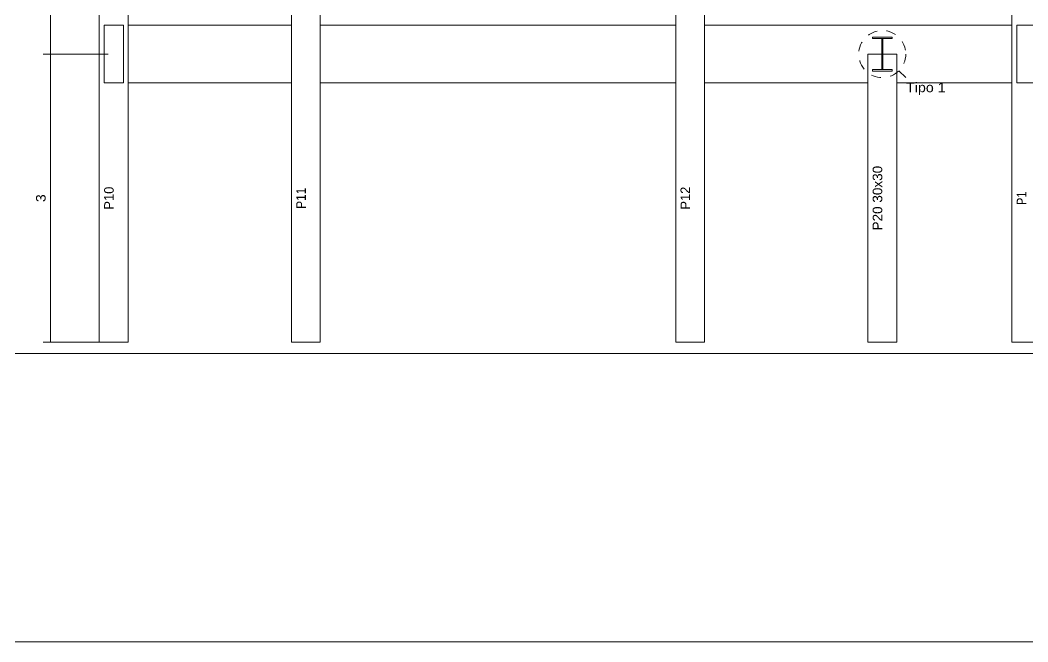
# Model space of a CAD drawing. Header units: millimetres. Extents: x 0 to 123, y 0 to 42.
# Drawn here: x 5.92 to 16.41, y 0 to 6.47 of the extents above; entities that cross this region are included whole.
import ezdxf
from ezdxf.enums import TextEntityAlignment as Align

# ---------------------------------------------------------------- set-up
doc = ezdxf.new("R2010")
doc.units = ezdxf.units.MM
doc.linetypes.add('CYPE_PUNTO', pattern=[0.075, 0, -0.075])
for name, color, linetype, lineweight in [('BARRAS_DE_ACO', 7, 'Continuous', 0), ('BARRAS_DE_CONCRETO', 7, 'Continuous', 0), ('COTAS', 13, 'Continuous', 0), ('MARCA_DE_LIGACAO_NO_DESENHO', 7, 'CYPE_PUNTO', 0), ('QUAD_BORDA', 1, 'Continuous', 20), ('QUAD_LIMITES', 2, 'Continuous', 0), ('REFERENCIA_DAS_BARRAS', 2, 'Continuous', 0), ('TEXTO_DO_TIPO_DE_LIGACAO', 7, 'Continuous', 0)]:
    doc.layers.add(name, color=color, linetype=linetype, lineweight=lineweight)
doc.styles.add('CYPETXT', font='arial.ttf', dxfattribs={"height": 0.2})

msp = doc.modelspace()

# ---------------------------------------------------------------- linework, layer by layer
at = {"layer": 'BARRAS_DE_ACO'}
for p, q in [((14.78954, 6.27824), (14.78954, 6.29504)), ((14.99454, 6.29504), (14.99454, 6.27824)), ((14.99454, 6.27824), (14.78954, 6.27824)), ((14.78954, 6.27824), (14.88734, 6.27824)), ((14.88734, 6.27824), (14.89674, 6.27824)), ((14.88734, 5.95784), (14.88734, 6.27824)), ((14.89674, 6.27824), (14.89674, 5.95784)), ((14.89674, 5.9588), (14.89674, 6.11804)), ((14.78954, 5.94104), (14.78954, 5.95784)), ((14.78954, 5.95784), (14.99454, 5.95784)), ((14.99454, 5.94104), (14.78954, 5.94104)), ((14.78954, 5.94104), (14.99393, 5.94104)), ((14.79015, 5.95784), (14.88734, 5.95784)), ((14.89674, 5.95784), (14.88734, 5.95784)), ((14.99454, 5.95784), (14.99454, 5.94104))]:
    msp.add_line(p, q, dxfattribs=at)
for points in [[(14.78954, 6.27824), (14.99454, 6.27824), (14.99454, 6.29504), (14.78954, 6.29504), (14.78954, 6.27824)], [(14.78954, 6.29504), (14.99454, 6.29504), (14.78954, 6.29504)], [(14.88734, 6.27824), (14.88734, 5.95784), (14.89674, 5.95784), (14.89674, 6.27824), (14.88734, 6.27824)], [(14.78954, 5.94104), (14.99454, 5.94104), (14.99454, 5.95784), (14.78954, 5.95784), (14.78954, 5.94104)]]:
    msp.add_lwpolyline(points, close=True, dxfattribs=at)
at = {"layer": 'BARRAS_DE_CONCRETO'}
for p, q in [((6.74204, 3.11804), (6.74204, 9.11804)), ((7.04204, 9.11804), (7.04204, 3.11804)), ((8.74204, 3.11804), (8.74204, 9.11804)), ((9.04204, 9.11804), (9.04204, 3.11804)), ((12.74204, 3.11804), (12.74204, 9.11804)), ((13.04204, 9.11804), (13.04204, 3.11804)), ((16.24204, 3.11804), (16.24204, 9.11804)), ((6.79204, 6.41804), (6.98604, 6.41804)), ((7.04204, 6.41804), (8.74204, 6.41804)), ((8.74204, 6.41804), (7.04204, 6.41804)), ((9.04204, 6.41804), (12.74204, 6.41804)), ((12.74204, 6.41804), (9.04204, 6.41804)), ((13.04204, 6.41804), (16.24204, 6.41804)), ((16.24204, 6.41804), (13.04204, 6.41804)), ((16.29204, 6.41804), (16.48604, 6.41804)), ((14.74204, 3.11804), (14.74204, 6.11804)), ((14.74204, 6.11804), (14.88734, 6.11804)), ((14.89674, 6.11804), (15.04204, 6.11804)), ((15.04204, 6.11804), (15.04204, 3.11804)), ((7.04204, 5.81804), (8.74204, 5.81804)), ((8.74204, 5.81804), (7.04204, 5.81804)), ((9.04204, 5.81804), (12.74204, 5.81804)), ((12.74204, 5.81804), (9.04204, 5.81804)), ((13.04204, 5.81804), (14.74204, 5.81804)), ((14.74204, 5.81804), (13.04204, 5.81804)), ((15.04204, 5.81804), (16.24204, 5.81804)), ((16.24204, 5.81804), (15.04204, 5.81804)), ((7.04204, 3.11804), (6.74204, 3.11804)), ((9.04204, 3.11804), (8.74204, 3.11804)), ((13.04204, 3.11804), (12.74204, 3.11804)), ((15.04204, 3.11804), (14.74204, 3.11804)), ((16.54204, 3.11804), (16.24204, 3.11804))]:
    msp.add_line(p, q, dxfattribs=at)
for points in [[(6.74204, 3.11804), (7.04204, 3.11804), (7.04204, 9.11804), (6.90182, 9.11804)], [(6.89982, 9.11804), (6.74204, 9.11804), (6.74204, 3.11804)], [(16.24204, 3.11804), (16.54204, 3.11804), (16.54204, 9.11804), (16.40182, 9.11804)], [(16.39982, 9.11804), (16.24204, 9.11804), (16.24204, 3.11804)], [(14.74204, 3.11804), (15.04204, 3.11804), (15.04204, 6.11804), (14.89674, 6.11804)], [(14.88734, 6.11804), (14.74204, 6.11804), (14.74204, 3.11804)]]:
    msp.add_lwpolyline(points, dxfattribs=at)
for points in [[(8.74204, 3.11804), (9.04204, 3.11804), (9.04204, 9.11804), (8.74204, 9.11804), (8.74204, 3.11804)], [(12.74204, 3.11804), (13.04204, 3.11804), (13.04204, 9.11804), (12.74204, 9.11804), (12.74204, 3.11804)], [(6.79204, 6.41804), (6.99204, 6.41804), (6.99204, 5.81804), (6.79204, 5.81804), (6.79204, 6.41804)], [(6.79204, 5.81804), (6.99204, 5.81804), (6.99204, 6.41804), (6.79204, 6.41804), (6.79204, 5.81804)], [(16.29204, 6.41804), (16.49204, 6.41804), (16.49204, 5.81804), (16.29204, 5.81804), (16.29204, 6.41804)], [(16.29204, 5.81804), (16.49204, 5.81804), (16.49204, 6.41804), (16.29204, 6.41804), (16.29204, 5.81804)]]:
    msp.add_lwpolyline(points, close=True, dxfattribs=at)
at = {"layer": 'COTAS'}
for p, q in [((6.23354, 6.11804), (6.23354, 9.11804)), ((6.15854, 6.11804), (6.30854, 6.11804)), ((6.30854, 6.11804), (6.15854, 6.11804)), ((6.23354, 3.11804), (6.23354, 6.11804)), ((6.83354, 6.11804), (6.23354, 6.11804)), ((6.15854, 3.11804), (6.30854, 3.11804)), ((6.83354, 3.11804), (6.23354, 3.11804))]:
    msp.add_line(p, q, dxfattribs=at)
at = {"layer": 'MARCA_DE_LIGACAO_NO_DESENHO'}
msp.add_line((15.06528, 5.9448), (15.13953, 5.87056), dxfattribs=at)
msp.add_circle((14.89204, 6.11804), 0.245, dxfattribs=at)
at = {"layer": 'QUAD_BORDA'}
msp.add_lwpolyline([(3, 3), (56.4, 3), (56.4, 39), (3, 39), (3, 3)], close=True, dxfattribs=at)
at = {"layer": 'QUAD_LIMITES'}
msp.add_lwpolyline([(0, 0), (59.4, 0), (59.4, 42), (0, 42), (0, 0)], close=True, dxfattribs=at)

# ---------------------------------------------------------------- texts
at = {"layer": 'COTAS', "style": 'CYPETXT', "width": 1.042546}
msp.add_text('3', height=0.1, rotation=90, dxfattribs=at).set_placement((6.18354, 4.57754), (6.18354, 4.65854), align=Align.FIT)
at = {"layer": 'REFERENCIA_DAS_BARRAS', "color": 1, "style": 'CYPETXT'}
for s, width, p, p2 in [('P20 30x30', 1.007024, (14.89204, 4.28171), (14.89204, 4.95441)), ('P10', 0.963055, (6.89204, 4.49841), (6.89204, 4.73779)), ('P11', 0.887553, (8.89204, 4.50697), (8.89204, 4.72759)), ('P12', 0.960339, (12.89204, 4.49874), (12.89204, 4.73745)), ('P1', 0.820688, (16.39204, 4.54685), (16.39204, 4.68708))]:
    msp.add_text(s, height=0.1, rotation=90, dxfattribs=dict(at, width=width)).set_placement(p, p2, align=Align.FIT)
at = {"layer": 'TEXTO_DO_TIPO_DE_LIGACAO', "style": 'CYPETXT', "width": 1.062412}
msp.add_text('Tipo 1', height=0.1, dxfattribs=at).set_placement((15.13953, 5.72056), (15.55203, 5.72056), align=Align.FIT)

doc.saveas('drawing.dxf')
